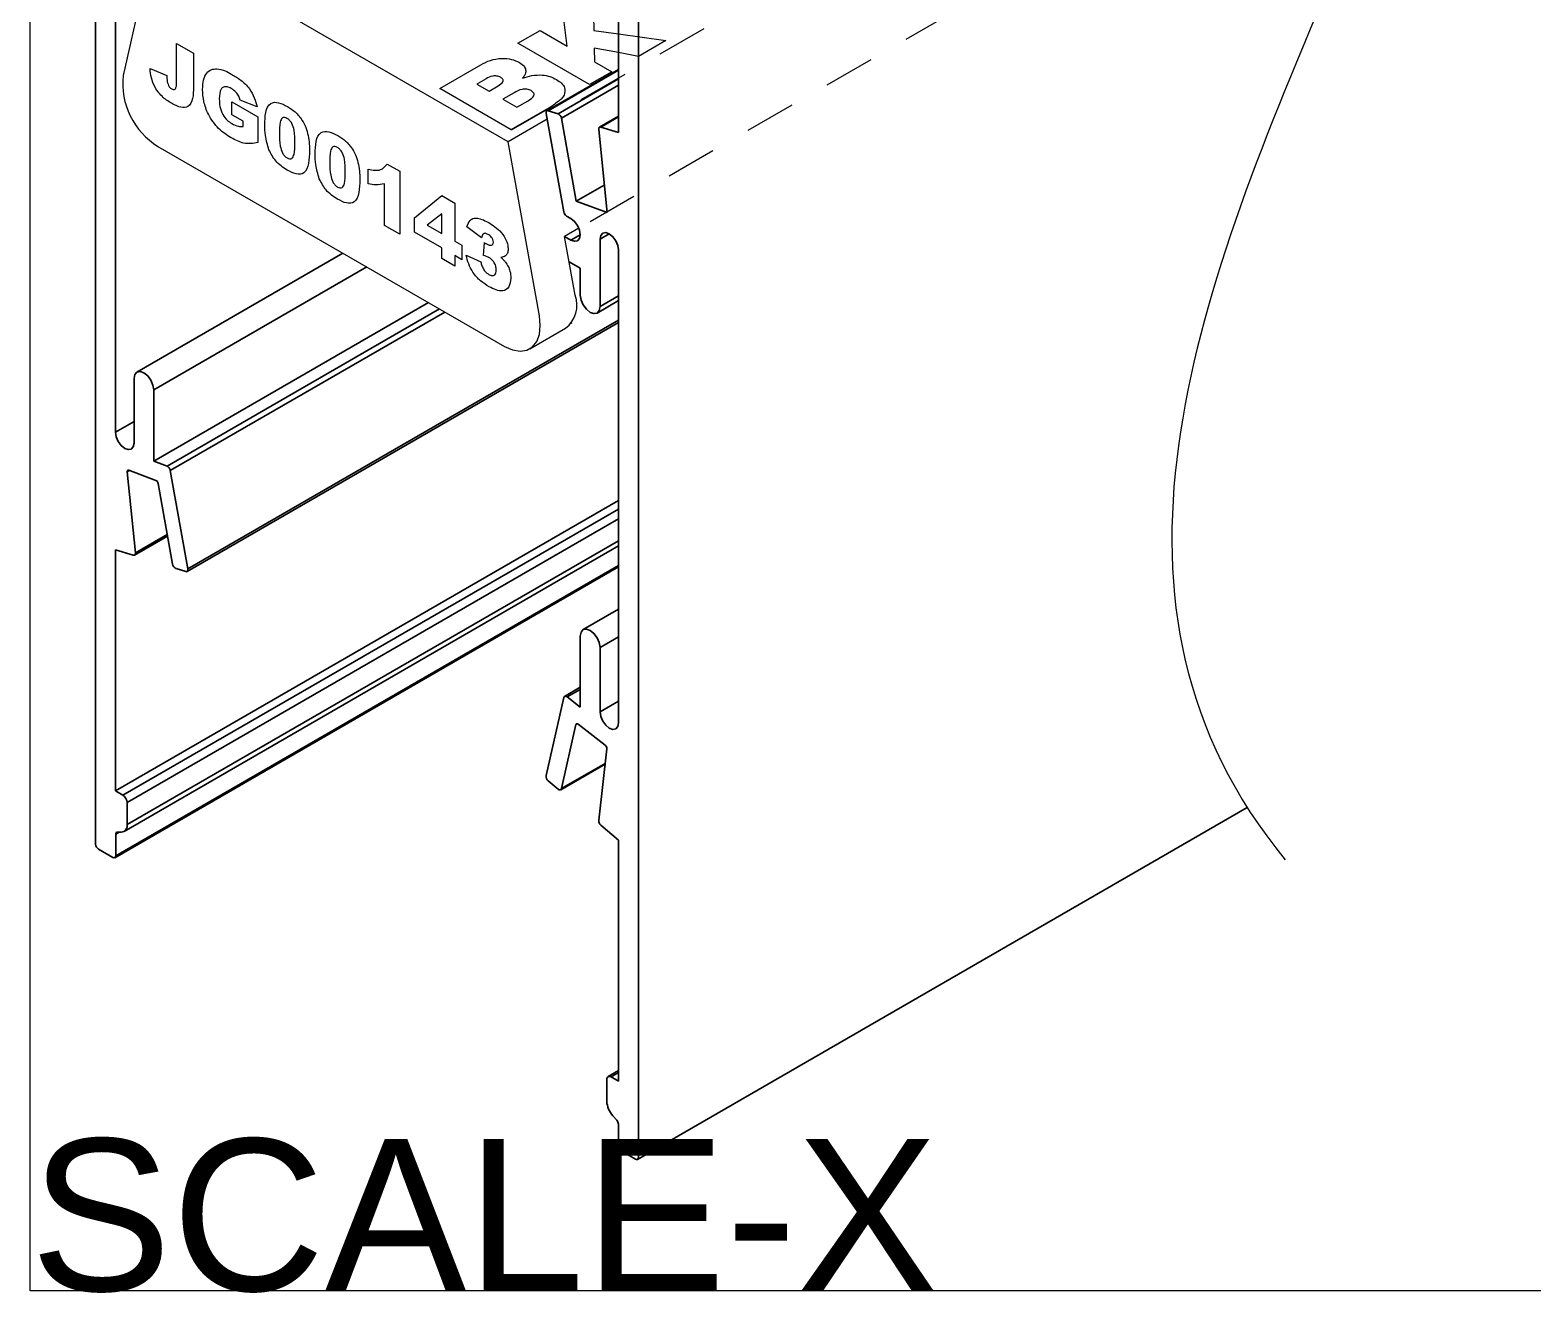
# Model space of a CAD drawing. Extents: x -1.2 to 11.7, y -13.3 to 0.
# Drawn here: x 0 to 3.71, y -13.314 to -10.196 of the extents above; entities that cross this region are included whole.
import ezdxf

# ---------------------------------------------------------------- set-up
doc = ezdxf.new("R2010")
doc.units = 0
doc.header["$LTSCALE"] = 0.5
doc.header["$MEASUREMENT"] = 0
doc.linetypes.add('HIDDEN', pattern=[0.375, 0.25, -0.125])
doc.layers.add('Dimension', color=10, linetype='CONTINUOUS')
doc.layers.add('Housing', color=150, linetype='CONTINUOUS')
doc.layers.add('Jig', color=41, linetype='CONTINUOUS', lineweight=13)
doc.layers.add('Text-Unprinted', color=131, linetype='CONTINUOUS', plot=False)
doc.styles.add('LSAD_Standard', font='arial.ttf')

msp = doc.modelspace()

# ---------------------------------------------------------------- linework, layer by layer
at = {"layer": 'Dimension', "transparency": 16777216}
msp.add_open_spline([(2.7389, -7.3014), (3.8872, -8.5595), (3.1675, -10.1033), (2.5841, -11.6177), (3.0987, -12.2446)], degree=3, dxfattribs=at)
at = {"layer": 'Housing', "lineweight": 30, "transparency": 16777216}
for p, q in [((0.1619, -8.8459), (0.1619, -12.2059)), ((1.5017, -12.9794), (1.5017, -9.6193)), ((1.453, -10.0018), (1.453, -10.4487)), ((0.2107, -11.1887), (0.2107, -10.0214)), ((1.453, -10.2926), (1.2759, -10.3949)), ((1.453, -10.2944), (1.2793, -10.3947)), ((1.453, -10.3158), (1.3034, -10.4022)), ((1.453, -10.3317), (1.3119, -10.4132)), ((1.2821, -10.3873), (1.1881, -10.4416)), ((1.274, -10.4014), (1.3175, -10.6445)), ((1.3034, -10.4022), (1.2793, -10.3947)), ((1.3485, -10.6181), (1.3119, -10.4132)), ((1.453, -10.4081), (1.4058, -10.4353)), ((1.453, -10.4098), (1.4092, -10.4351)), ((1.4038, -10.4409), (1.4244, -10.6464)), ((1.453, -10.4487), (1.4092, -10.4351)), ((1.4176, -10.5782), (1.3485, -10.6181)), ((1.4244, -10.6464), (1.3485, -10.6181)), ((1.3244, -10.6548), (1.3353, -10.6611)), ((1.3353, -10.7142), (1.3197, -10.7052)), ((1.3583, -10.7009), (1.3353, -10.7142)), ((1.43, -10.6988), (1.407, -10.7121)), ((1.407, -10.8785), (1.407, -10.7121)), ((0.7724, -10.7465), (0.2638, -11.0401)), ((1.453, -10.7386), (1.453, -11.9059)), ((0.8313, -10.7804), (0.3054, -11.084)), ((1.331, -10.768), (1.3583, -10.7838)), ((1.3583, -10.7838), (1.3583, -10.8504)), ((0.9837, -10.8684), (0.3054, -11.26)), ((1.3999, -10.8943), (1.453, -10.8636)), ((1.453, -10.852), (1.407, -10.8785)), ((1.0107, -10.884), (0.3381, -11.2722)), ((1.0242, -10.8918), (0.3462, -11.2831)), ((0.3878, -11.5324), (1.453, -10.9175)), ((1.453, -10.9121), (0.3897, -11.5259)), ((0.2566, -11.0559), (0.2566, -11.2152)), ((0.3054, -11.26), (0.3054, -11.084)), ((0.2566, -11.1622), (0.2107, -11.1887)), ((0.3381, -11.2722), (0.3054, -11.26)), ((0.2456, -11.2833), (0.2398, -11.2866)), ((0.2599, -11.4864), (0.2398, -11.2866)), ((0.2439, -11.2826), (0.3105, -11.3075)), ((0.3162, -11.3151), (0.3518, -11.5141)), ((0.3897, -11.5259), (0.3462, -11.2831)), ((1.453, -11.3568), (0.2107, -12.074)), ((1.453, -11.3783), (0.2293, -12.0847)), ((1.453, -11.4028), (0.2399, -12.1031)), ((1.453, -11.4569), (0.2399, -12.1572)), ((0.2579, -11.492), (0.3394, -11.4449)), ((0.3387, -11.4409), (0.2599, -11.4864)), ((0.2107, -11.4786), (0.2545, -11.4922)), ((0.2107, -12.074), (0.2107, -11.4786)), ((0.2322, -12.1742), (1.453, -11.4694)), ((0.2094, -12.2391), (1.453, -11.5211)), ((1.453, -11.5177), (0.2114, -12.2345)), ((0.3603, -11.5251), (0.3844, -11.5326)), ((1.453, -11.6255), (1.3654, -11.676)), ((1.3583, -11.6918), (1.3583, -11.8678)), ((1.453, -11.6934), (1.407, -11.72)), ((1.407, -11.8793), (1.407, -11.72)), ((1.3583, -11.8184), (1.3193, -11.8409)), ((1.3583, -11.8234), (1.3256, -11.8423)), ((1.3174, -11.8438), (1.274, -12.0364)), ((1.3583, -11.8678), (1.3256, -11.8423)), ((1.453, -11.8528), (1.407, -11.8793)), ((1.3512, -11.9084), (1.3475, -11.9105)), ((1.3119, -12.0684), (1.3475, -11.9105)), ((1.3532, -11.9094), (1.4198, -11.9615)), ((1.4239, -11.9701), (1.4038, -12.1467)), ((1.31, -12.0712), (1.4196, -12.0079)), ((1.4198, -12.0061), (1.3119, -12.0684)), ((1.2793, -12.0492), (1.3034, -12.0696)), ((0.2293, -12.0847), (0.2107, -12.074)), ((0.2399, -12.1572), (0.2399, -12.1031)), ((1.4997, -12.9839), (3.0048, -12.1151)), ((1.4092, -12.1588), (1.453, -12.1958)), ((0.22, -12.1758), (0.2114, -12.1808)), ((0.2114, -12.2345), (0.2114, -12.1808)), ((0.2154, -12.1757), (0.2251, -12.1759)), ((1.453, -12.1958), (1.453, -12.7912)), ((0.169, -12.2181), (0.2044, -12.2386)), ((1.4238, -12.7866), (1.4238, -12.8407)), ((1.453, -12.7646), (1.4269, -12.7797)), ((1.453, -12.7697), (1.4344, -12.7804)), ((1.453, -12.7912), (1.4344, -12.7804)), ((1.4386, -12.8765), (1.4483, -12.8874)), ((1.4523, -12.8971), (1.4523, -12.9508)), ((1.4593, -12.963), (1.4947, -12.9834))]:
    msp.add_line(p, q, dxfattribs=at)
at = {"layer": 'Housing', "lineweight": 30, "transparency": 16777216, "flags": 128}
for points in [[(1.2793, -10.3947), (1.278, -10.3944), (1.2768, -10.3945), (1.2757, -10.395), (1.2749, -10.3958), (1.2743, -10.3968), (1.2739, -10.3982), (1.2738, -10.3997), (1.274, -10.4014)], [(1.4092, -10.4351), (1.408, -10.4349), (1.4069, -10.4349), (1.4059, -10.4353), (1.405, -10.436), (1.4044, -10.4369), (1.4039, -10.438), (1.4037, -10.4394), (1.4038, -10.4409)], [(1.3353, -10.6611), (1.3441, -10.6682), (1.3515, -10.6783), (1.3565, -10.6897), (1.3583, -10.7009), (1.3565, -10.7101), (1.3515, -10.7158), (1.3441, -10.7172), (1.3353, -10.7142)], [(1.407, -10.7121), (1.4088, -10.7029), (1.4138, -10.6972), (1.4212, -10.6957), (1.43, -10.6988), (1.4388, -10.7059), (1.4463, -10.7159), (1.4512, -10.7274), (1.453, -10.7386)], [(1.3583, -10.8504), (1.3601, -10.8622), (1.3654, -10.8744), (1.3733, -10.8851), (1.3827, -10.8926), (1.392, -10.8958), (1.3999, -10.8943), (1.4052, -10.8882), (1.407, -10.8785)], [(0.3054, -11.084), (0.3035, -11.0722), (0.2983, -11.06), (0.2904, -11.0493), (0.281, -11.0418), (0.2717, -11.0386), (0.2638, -11.0401), (0.2585, -11.0462), (0.2566, -11.0559)], [(0.2566, -11.2152), (0.2549, -11.2244), (0.2499, -11.2301), (0.2425, -11.2316), (0.2337, -11.2285), (0.2249, -11.2214), (0.2174, -11.2114), (0.2124, -11.1999), (0.2107, -11.1887)], [(0.2398, -11.2866), (0.2398, -11.2855), (0.2399, -11.2845), (0.2403, -11.2837), (0.2408, -11.283), (0.2414, -11.2826), (0.2421, -11.2824), (0.243, -11.2824), (0.2439, -11.2826)], [(0.2545, -11.4922), (0.2557, -11.4924), (0.2568, -11.4924), (0.2578, -11.492), (0.2587, -11.4914), (0.2593, -11.4904), (0.2597, -11.4893), (0.2599, -11.4879), (0.2599, -11.4864)], [(0.3844, -11.5326), (0.3857, -11.5329), (0.3869, -11.5328), (0.388, -11.5323), (0.3888, -11.5315), (0.3894, -11.5305), (0.3898, -11.5291), (0.3899, -11.5276), (0.3897, -11.5259)], [(1.407, -11.72), (1.4052, -11.7081), (1.3999, -11.6959), (1.392, -11.6853), (1.3827, -11.6778), (1.3733, -11.6745), (1.3654, -11.676), (1.3601, -11.6821), (1.3583, -11.6918)], [(1.3256, -11.8423), (1.3242, -11.8414), (1.3229, -11.8408), (1.3216, -11.8405), (1.3204, -11.8405), (1.3194, -11.8409), (1.3185, -11.8416), (1.3179, -11.8426), (1.3174, -11.8438)], [(1.3475, -11.9105), (1.3478, -11.9096), (1.3482, -11.909), (1.3489, -11.9085), (1.3496, -11.9082), (1.3504, -11.9082), (1.3513, -11.9084), (1.3522, -11.9088), (1.3532, -11.9094)], [(1.453, -11.9059), (1.4512, -11.915), (1.4463, -11.9208), (1.4388, -11.9222), (1.43, -11.9192), (1.4212, -11.9121), (1.4138, -11.902), (1.4088, -11.8905), (1.407, -11.8793)], [(1.3034, -12.0696), (1.3048, -12.0706), (1.3062, -12.0713), (1.3075, -12.0716), (1.3087, -12.0716), (1.3098, -12.0713), (1.3107, -12.0706), (1.3114, -12.0696), (1.3119, -12.0684)]]:
    msp.add_lwpolyline(points, dxfattribs=at)
at = {"layer": 'Housing', "lineweight": 30, "transparency": 16777216}
for centre, radius, start, end in [((1.2974, -10.4155), 0.0146, 9.2058, 65.9555), ((1.3329, -10.6417), 0.0157, 190.4474, 237.0682), ((0.3316, -11.2856), 0.0149, 9.563, 63.8247), ((0.3059, -11.3169), 0.0104, 9.563, 63.8247), ((0.3662, -11.5118), 0.0146, 189.2058, 245.9555), ((1.4133, -11.9698), 0.0106, 358.2669, 51.8575), ((1.2885, -12.0379), 0.0146, 174.0461, 230.793), ((0.2168, -12.1041), 0.0231, 2.6073, 57.3916), ((0.2242, -12.16), 0.0159, 273.198, 10.0387), ((1.4189, -12.1472), 0.0151, 178.2494, 230.1244), ((0.1773, -12.2052), 0.0154, 182.6077, 237.3659), ((0.2157, -12.18), 0.0043, 93.198, 190.0387), ((0.2071, -12.2352), 0.00437, 230.7967, 9.214), ((1.4303, -12.7855), 0.00655, 50.7942, 189.212), ((1.4811, -12.8379), 0.0574, 182.7706, 222.1811), ((1.4368, -12.8978), 0.0155, 2.7706, 42.1811), ((1.4676, -12.9501), 0.0154, 182.6055, 237.3945), ((1.4974, -12.9801), 0.00437, 230.7967, 9.214)]:
    msp.add_arc(centre, radius, start, end, dxfattribs=at)
at = {"layer": 'Jig', "linetype": 'HIDDEN', "lineweight": 25, "transparency": 16777216}
for p, q in [((2.8322, -9.518), (1.2766, -10.416)), ((2.2703, -10.1564), (1.3545, -10.6851)), ((1.453, -10.2051), (1.5692, -10.2216)), ((1.5692, -10.2216), (1.5019, -10.2605)), ((1.5019, -10.2605), (1.453, -10.2513))]:
    msp.add_line(p, q, dxfattribs=at)
at = {"layer": 'Jig', "linetype": 'Continuous', "lineweight": 25, "transparency": 16777216}
for p, q in [((0.3066, -9.9672), (0.2295, -10.308)), ((1.1803, -10.4716), (0.3066, -9.9672)), ((1.3901, -10.1209), (1.3917, -10.1964)), ((1.3261, -10.235), (1.3169, -10.1632)), ((1.2042, -10.2282), (1.2593, -10.1964)), ((1.2593, -10.1964), (1.3261, -10.235)), ((1.3917, -10.1964), (1.453, -10.2051)), ((0.3619, -10.2284), (0.4033, -10.2523)), ((0.3619, -10.3223), (0.3619, -10.2284)), ((1.3809, -10.3303), (1.2042, -10.2282)), ((0.4033, -10.2523), (0.4033, -10.3354)), ((1.3926, -10.24), (1.3933, -10.2738)), ((1.453, -10.2513), (1.3926, -10.24)), ((1.3933, -10.2738), (1.436, -10.2985)), ((0.2963, -10.2906), (0.3377, -10.3081)), ((1.0113, -10.3396), (1.1127, -10.2811)), ((1.436, -10.2985), (1.3809, -10.3303)), ((1.1881, -10.4416), (1.0113, -10.3396)), ((1.1257, -10.3159), (1.1031, -10.329)), ((1.1031, -10.329), (1.133, -10.3462)), ((1.133, -10.3462), (1.1553, -10.3333)), ((1.1948, -10.3503), (1.1674, -10.3661)), ((0.4983, -10.3729), (0.5622, -10.4098)), ((0.4983, -10.4048), (0.4983, -10.3729)), ((0.5605, -10.3855), (0.519, -10.3689)), ((1.1674, -10.3661), (1.2019, -10.386)), ((1.2019, -10.386), (1.2293, -10.3701)), ((0.5259, -10.4208), (0.4983, -10.4048)), ((0.5259, -10.4336), (0.5259, -10.4208)), ((0.5622, -10.4098), (0.5622, -10.4731)), ((1.2766, -10.416), (1.1803, -10.4716)), ((0.3157, -10.4828), (1.1713, -10.9767)), ((1.2574, -10.9014), (1.1803, -10.4716)), ((0.8816, -10.5264), (0.9126, -10.5443)), ((0.835, -10.5752), (0.835, -10.5393)), ((0.9126, -10.5443), (0.9126, -10.6998)), ((0.8747, -10.6779), (0.8747, -10.5753)), ((0.9489, -10.6592), (1.0162, -10.6041)), ((1.0162, -10.6041), (1.049, -10.6231)), ((1.049, -10.6231), (1.049, -10.7168)), ((0.9126, -10.6998), (0.8747, -10.6779)), ((0.9489, -10.6948), (0.9489, -10.6592)), ((1.0162, -10.6496), (0.9807, -10.6773)), ((0.9807, -10.6773), (1.0162, -10.6978)), ((1.0162, -10.6978), (1.0162, -10.6496)), ((1.1146, -10.7088), (1.0784, -10.6815)), ((1.0162, -10.7337), (0.9489, -10.6948)), ((1.049, -10.7168), (1.0663, -10.7267)), ((1.1198, -10.752), (1.1217, -10.7204)), ((1.3545, -10.6851), (1.3197, -10.7052)), ((1.3458, -10.8504), (1.3197, -10.7052)), ((1.0162, -10.7596), (1.0162, -10.7337)), ((1.049, -10.7526), (1.049, -10.7786)), ((1.0663, -10.7626), (1.049, -10.7526)), ((1.0663, -10.7267), (1.0663, -10.7626)), ((1.0767, -10.7516), (1.1129, -10.7676)), ((1.049, -10.7786), (1.0162, -10.7596)), ((1.2338, -10.9829), (1.3221, -10.9319)), ((1.3371, -10.9192), (1.335, -10.9205))]:
    msp.add_line(p, q, dxfattribs=at)
at = {"layer": 'Jig', "linetype": 'Continuous', "lineweight": 25, "transparency": 16777216, "flags": 128}
msp.add_lwpolyline([(1.1713, -10.9767), (1.191, -10.9855), (1.2097, -10.9887), (1.2264, -10.9862), (1.2404, -10.9781), (1.251, -10.9648), (1.2575, -10.9469), (1.2596, -10.9254), (1.2574, -10.9014)], dxfattribs=at)
at = {"layer": 'Jig', "linetype": 'Continuous', "lineweight": 25, "transparency": 16777216}
for centre, radius, start, end in [((0.4115, -10.3269), 0.1829, 174.0635, 238.409), ((1.2774, -10.8747), 0.0726, 308.0545, 19.6097)]:
    msp.add_arc(centre, radius, start, end, dxfattribs=at)
for points, knots in [([(1.1127, -10.2811), (1.1202, -10.2772), (1.1351, -10.2694), (1.1628, -10.2646), (1.1893, -10.2668), (1.2017, -10.2725), (1.2079, -10.2754)], [0, 0, 0, 0, 0.280855, 0.560066, 0.780046, 1, 1, 1, 1]), ([(1.2079, -10.2754), (1.2128, -10.2789), (1.2216, -10.285), (1.2232, -10.2928), (1.2239, -10.2963)], [0, 0, 0, 0, 0.559379, 1, 1, 1, 1]), ([(0.3518, -10.378), (0.344, -10.3733), (0.3284, -10.3638), (0.3085, -10.3395), (0.2986, -10.3129), (0.2971, -10.2981), (0.2963, -10.2906)], [0, 0, 0, 0, 0.281117, 0.559201, 0.779125, 1, 1, 1, 1]), ([(0.3377, -10.3081), (0.3378, -10.313), (0.3379, -10.3197), (0.3403, -10.3293), (0.3425, -10.3334), (0.3436, -10.3354)], [0, 0, 0, 0, 0.560463, 0.780387, 1, 1, 1, 1]), ([(0.4258, -10.342), (0.4262, -10.3341), (0.427, -10.3183), (0.4349, -10.3016), (0.4468, -10.2922), (0.4565, -10.2915), (0.4613, -10.2912)], [0, 0, 0, 0, 0.280211, 0.559917, 0.779905, 1, 1, 1, 1]), ([(0.4613, -10.2912), (0.468, -10.2925), (0.4799, -10.2948), (0.4925, -10.3018), (0.498, -10.305)], [0, 0, 0, 0, 0.559191, 1, 1, 1, 1]), ([(0.498, -10.305), (0.5055, -10.3094), (0.5205, -10.3183), (0.5411, -10.338), (0.5546, -10.3628), (0.5585, -10.3779), (0.5605, -10.3855)], [0, 0, 0, 0, 0.28108, 0.559955, 0.77962, 1, 1, 1, 1]), ([(1.1614, -10.3122), (1.1586, -10.311), (1.1545, -10.3091), (1.1476, -10.3085), (1.1373, -10.3095), (1.1309, -10.3131), (1.1257, -10.3159)], [0, 0, 0, 0, 0.24937, 0.374958, 0.500628, 1, 1, 1, 1]), ([(1.1553, -10.3333), (1.1604, -10.3303), (1.1668, -10.3265), (1.1683, -10.3203), (1.1671, -10.3162), (1.1637, -10.3138), (1.1614, -10.3122)], [0, 0, 0, 0, 0.499034, 0.624473, 0.750181, 1, 1, 1, 1]), ([(1.2239, -10.2963), (1.2234, -10.2998), (1.2226, -10.3061), (1.2178, -10.3118), (1.2157, -10.3142)], [0, 0, 0, 0, 0.559166, 1, 1, 1, 1]), ([(1.2157, -10.3142), (1.2233, -10.3118), (1.2383, -10.307), (1.263, -10.3057), (1.2842, -10.31), (1.2944, -10.3152), (1.2995, -10.3177)], [0, 0, 0, 0, 0.2805952, 0.559686, 0.7796381, 1, 1, 1, 1]), ([(0.3436, -10.3354), (0.3447, -10.3367), (0.3466, -10.339), (0.3488, -10.3404), (0.3497, -10.341)], [0, 0, 0, 0, 0.558574, 1, 1, 1, 1]), ([(0.3497, -10.341), (0.3509, -10.3416), (0.3533, -10.3428), (0.3566, -10.3427), (0.359, -10.3409), (0.3617, -10.3348), (0.3618, -10.3279), (0.3619, -10.3223)], [0, 0, 0, 0, 0.125188, 0.250262, 0.375294, 0.500376, 1, 1, 1, 1]), ([(0.4033, -10.3354), (0.4033, -10.3455), (0.4033, -10.3656), (0.3927, -10.3865), (0.3724, -10.3884), (0.3587, -10.3815), (0.3518, -10.378)], [0, 0, 0, 0, 0.281949, 0.559062, 0.779066, 1, 1, 1, 1]), ([(0.4962, -10.4614), (0.4857, -10.4548), (0.4648, -10.4415), (0.4398, -10.4067), (0.4276, -10.3714), (0.4264, -10.3518), (0.4258, -10.342)], [0, 0, 0, 0, 0.280719, 0.558955, 0.779217, 1, 1, 1, 1]), ([(0.4962, -10.3398), (0.4929, -10.3382), (0.4863, -10.3349), (0.4774, -10.3355), (0.4682, -10.3436), (0.4676, -10.3564), (0.4672, -10.3654)], [0, 0, 0, 0, 0.1872244, 0.3740811, 0.5609287, 1, 1, 1, 1]), ([(0.519, -10.3689), (0.5179, -10.3654), (0.5156, -10.3585), (0.5074, -10.3472), (0.5004, -10.3426), (0.4962, -10.3398)], [0, 0, 0, 0, 0.280179, 0.560308, 1, 1, 1, 1]), ([(1.2369, -10.3452), (1.2336, -10.3438), (1.2287, -10.3416), (1.2204, -10.3413), (1.2084, -10.3427), (1.2008, -10.3469), (1.1948, -10.3503)], [0, 0, 0, 0, 0.248884, 0.374616, 0.500146, 1, 1, 1, 1]), ([(1.2293, -10.3701), (1.2352, -10.3665), (1.2426, -10.362), (1.2446, -10.3548), (1.2435, -10.35), (1.2395, -10.3471), (1.2369, -10.3452)], [0, 0, 0, 0, 0.498979, 0.624624, 0.750362, 1, 1, 1, 1]), ([(1.2995, -10.3177), (1.304, -10.3207), (1.3129, -10.3267), (1.3221, -10.3401), (1.3201, -10.3502), (1.3188, -10.3564)], [0, 0, 0, 0, 0.2808725, 0.5615723, 1, 1, 1, 1]), ([(0.4672, -10.3654), (0.4674, -10.3715), (0.4678, -10.3837), (0.4739, -10.4033), (0.4859, -10.4186), (0.4941, -10.424), (0.4982, -10.4267)], [0, 0, 0, 0, 0.281347, 0.55981, 0.779436, 1, 1, 1, 1]), ([(0.5794, -10.4301), (0.5797, -10.4193), (0.5803, -10.3979), (0.5907, -10.374), (0.6133, -10.3729), (0.6281, -10.3805), (0.6356, -10.3844)], [0, 0, 0, 0, 0.281491, 0.559748, 0.77913, 1, 1, 1, 1]), ([(0.6356, -10.3844), (0.642, -10.3884), (0.6548, -10.3964), (0.671, -10.4155), (0.6817, -10.4365), (0.6847, -10.4493), (0.6862, -10.4557)], [0, 0, 0, 0, 0.280475, 0.559565, 0.779641, 1, 1, 1, 1]), ([(1.3041, -10.3718), (1.3002, -10.3748), (1.2932, -10.3801), (1.2855, -10.3851), (1.2821, -10.3873)], [0, 0, 0, 0, 0.560095, 1, 1, 1, 1]), ([(1.3188, -10.3564), (1.3167, -10.3595), (1.313, -10.365), (1.3068, -10.3697), (1.3041, -10.3718)], [0, 0, 0, 0, 0.559347, 1, 1, 1, 1]), ([(0.6343, -10.4136), (0.6322, -10.4125), (0.6279, -10.4105), (0.6206, -10.4125), (0.6159, -10.427), (0.6158, -10.4417), (0.6157, -10.4515)], [0, 0, 0, 0, 0.124946, 0.249602, 0.498188, 1, 1, 1, 1]), ([(0.6537, -10.4745), (0.6537, -10.4644), (0.6536, -10.4492), (0.6484, -10.4286), (0.641, -10.4181), (0.6366, -10.4151), (0.6343, -10.4136)], [0, 0, 0, 0, 0.501886, 0.750349, 0.87506, 1, 1, 1, 1]), ([(0.5622, -10.4731), (0.5509, -10.4754), (0.5309, -10.4794), (0.5068, -10.4669), (0.4962, -10.4614)], [0, 0, 0, 0, 0.559753, 1, 1, 1, 1]), ([(0.4982, -10.4267), (0.5037, -10.4292), (0.5134, -10.4338), (0.5221, -10.4337), (0.5259, -10.4336)], [0, 0, 0, 0, 0.559082, 1, 1, 1, 1]), ([(0.5898, -10.4913), (0.5862, -10.4794), (0.5799, -10.4579), (0.5796, -10.4386), (0.5794, -10.4301)], [0, 0, 0, 0, 0.5584988, 1, 1, 1, 1]), ([(0.6157, -10.4515), (0.6158, -10.4615), (0.6158, -10.4764), (0.6211, -10.4963), (0.6281, -10.5068), (0.6324, -10.5099), (0.6346, -10.5114)], [0, 0, 0, 0, 0.501746, 0.750424, 0.875172, 1, 1, 1, 1]), ([(0.6862, -10.4557), (0.6874, -10.4629), (0.6896, -10.4759), (0.6898, -10.488), (0.6899, -10.4933)], [0, 0, 0, 0, 0.559915, 1, 1, 1, 1]), ([(0.7037, -10.5019), (0.704, -10.4911), (0.7046, -10.4697), (0.715, -10.4457), (0.7376, -10.4446), (0.7524, -10.4523), (0.7599, -10.4561)], [0, 0, 0, 0, 0.281491, 0.559748, 0.77913, 1, 1, 1, 1]), ([(0.7599, -10.4561), (0.7663, -10.4601), (0.7791, -10.4681), (0.7953, -10.4872), (0.806, -10.5082), (0.809, -10.521), (0.8105, -10.5274)], [0, 0, 0, 0, 0.280475, 0.559565, 0.779641, 1, 1, 1, 1]), ([(0.6346, -10.5413), (0.6246, -10.5348), (0.6066, -10.5233), (0.5949, -10.5011), (0.5898, -10.4913)], [0, 0, 0, 0, 0.5601778, 1, 1, 1, 1]), ([(0.6346, -10.5114), (0.6367, -10.5124), (0.641, -10.5143), (0.6464, -10.513), (0.6498, -10.5087), (0.6537, -10.4968), (0.6537, -10.4845), (0.6537, -10.4745)], [0, 0, 0, 0, 0.124746, 0.249408, 0.374355, 0.499578, 1, 1, 1, 1]), ([(0.6899, -10.4933), (0.6896, -10.5041), (0.6889, -10.5256), (0.6796, -10.5508), (0.6572, -10.5531), (0.6422, -10.5453), (0.6346, -10.5413)], [0, 0, 0, 0, 0.281463, 0.560518, 0.779202, 1, 1, 1, 1]), ([(0.7586, -10.4853), (0.7565, -10.4843), (0.7522, -10.4822), (0.7449, -10.4842), (0.7402, -10.4987), (0.7401, -10.5134), (0.74, -10.5232)], [0, 0, 0, 0, 0.124946, 0.249602, 0.498188, 1, 1, 1, 1]), ([(0.778, -10.5463), (0.778, -10.5361), (0.7779, -10.5209), (0.7727, -10.5004), (0.7653, -10.4899), (0.7609, -10.4868), (0.7586, -10.4853)], [0, 0, 0, 0, 0.5018863, 0.7503493, 0.8750599, 1, 1, 1, 1]), ([(0.7141, -10.5631), (0.7105, -10.5511), (0.7042, -10.5297), (0.7039, -10.5104), (0.7037, -10.5019)], [0, 0, 0, 0, 0.5584988, 1, 1, 1, 1]), ([(0.74, -10.5232), (0.7401, -10.5332), (0.7401, -10.5481), (0.7454, -10.5681), (0.7524, -10.5786), (0.7567, -10.5816), (0.7589, -10.5831)], [0, 0, 0, 0, 0.501746, 0.750424, 0.875172, 1, 1, 1, 1]), ([(0.8105, -10.5274), (0.8117, -10.5347), (0.8139, -10.5477), (0.8141, -10.5598), (0.8142, -10.5651)], [0, 0, 0, 0, 0.559915, 1, 1, 1, 1]), ([(0.835, -10.5393), (0.8458, -10.5414), (0.8653, -10.545), (0.8766, -10.5321), (0.8816, -10.5264)], [0, 0, 0, 0, 0.560669, 1, 1, 1, 1]), ([(0.7589, -10.6131), (0.7489, -10.6066), (0.7309, -10.595), (0.7192, -10.5728), (0.7141, -10.5631)], [0, 0, 0, 0, 0.560178, 1, 1, 1, 1]), ([(0.7589, -10.5831), (0.761, -10.5841), (0.7653, -10.5861), (0.7707, -10.5847), (0.7741, -10.5805), (0.778, -10.5686), (0.778, -10.5562), (0.778, -10.5463)], [0, 0, 0, 0, 0.1247458, 0.2494076, 0.3743553, 0.4995779, 1, 1, 1, 1]), ([(0.8142, -10.5651), (0.8139, -10.5759), (0.8132, -10.5974), (0.8039, -10.6226), (0.7815, -10.6249), (0.7665, -10.617), (0.7589, -10.6131)], [0, 0, 0, 0, 0.281463, 0.560518, 0.779202, 1, 1, 1, 1]), ([(0.8747, -10.5753), (0.8678, -10.5768), (0.8555, -10.5795), (0.8412, -10.5765), (0.835, -10.5752)], [0, 0, 0, 0, 0.5596478, 1, 1, 1, 1]), ([(1.0784, -10.6815), (1.0805, -10.6756), (1.0848, -10.6639), (1.1033, -10.6564), (1.1202, -10.6649), (1.1306, -10.6701)], [0, 0, 0, 0, 0.28062, 0.560283, 1, 1, 1, 1]), ([(1.1306, -10.6701), (1.142, -10.6772), (1.1592, -10.6878), (1.1747, -10.7119), (1.1796, -10.7265), (1.18, -10.7332), (1.1802, -10.7365)], [0, 0, 0, 0, 0.4996021, 0.7489159, 0.8744021, 1, 1, 1, 1]), ([(1.1306, -10.7), (1.1282, -10.6989), (1.1236, -10.6966), (1.1167, -10.6989), (1.1154, -10.705), (1.1146, -10.7088)], [0, 0, 0, 0, 0.280772, 0.559835, 1, 1, 1, 1]), ([(1.1217, -10.7204), (1.1226, -10.7211), (1.1243, -10.7222), (1.1259, -10.7232), (1.1266, -10.7237)], [0, 0, 0, 0, 0.56001, 1, 1, 1, 1]), ([(1.1266, -10.7237), (1.1288, -10.7248), (1.1332, -10.727), (1.1387, -10.7271), (1.1431, -10.7251), (1.1437, -10.7215), (1.144, -10.7197)], [0, 0, 0, 0, 0.280852, 0.561244, 0.781313, 1, 1, 1, 1]), ([(1.144, -10.7197), (1.1437, -10.7175), (1.1432, -10.7131), (1.138, -10.705), (1.1334, -10.7019), (1.1306, -10.7)], [0, 0, 0, 0, 0.279385, 0.559595, 1, 1, 1, 1]), ([(1.1332, -10.8292), (1.1262, -10.8249), (1.1121, -10.8164), (1.0937, -10.7961), (1.082, -10.7728), (1.0784, -10.7587), (1.0767, -10.7516)], [0, 0, 0, 0, 0.280751, 0.559609, 0.77946, 1, 1, 1, 1]), ([(1.1324, -10.7569), (1.13, -10.7557), (1.1258, -10.7537), (1.1216, -10.7525), (1.1198, -10.752)], [0, 0, 0, 0, 0.5597328, 1, 1, 1, 1]), ([(1.1509, -10.7882), (1.1507, -10.7849), (1.1503, -10.7784), (1.1453, -10.7683), (1.1388, -10.761), (1.1345, -10.7583), (1.1324, -10.7569)], [0, 0, 0, 0, 0.280257, 0.558794, 0.779102, 1, 1, 1, 1]), ([(1.1802, -10.7365), (1.1799, -10.74), (1.1793, -10.747), (1.1731, -10.7549), (1.1662, -10.7561), (1.162, -10.7568)], [0, 0, 0, 0, 0.280047, 0.560109, 1, 1, 1, 1]), ([(1.162, -10.7568), (1.1643, -10.7588), (1.1683, -10.7623), (1.1719, -10.7667), (1.1735, -10.7687)], [0, 0, 0, 0, 0.560214, 1, 1, 1, 1]), ([(1.1129, -10.7676), (1.1136, -10.771), (1.1151, -10.7778), (1.1197, -10.7876), (1.1262, -10.7947), (1.1304, -10.7974), (1.1325, -10.7988)], [0, 0, 0, 0, 0.280762, 0.559247, 0.779378, 1, 1, 1, 1]), ([(1.1325, -10.7988), (1.1352, -10.8001), (1.1407, -10.8026), (1.147, -10.8006), (1.1505, -10.7954), (1.1507, -10.7906), (1.1509, -10.7882)], [0, 0, 0, 0, 0.279865, 0.559267, 0.779494, 1, 1, 1, 1]), ([(1.1735, -10.7687), (1.1759, -10.7721), (1.1806, -10.779), (1.1861, -10.7931), (1.1868, -10.8023), (1.1872, -10.8079)], [0, 0, 0, 0, 0.280284, 0.560625, 1, 1, 1, 1]), ([(1.1872, -10.8079), (1.1861, -10.8159), (1.1839, -10.8317), (1.1689, -10.8414), (1.1507, -10.8385), (1.1391, -10.8323), (1.1332, -10.8292)], [0, 0, 0, 0, 0.279494, 0.558256, 0.778709, 1, 1, 1, 1])]:
    msp.add_open_spline(points, degree=3, knots=knots, dxfattribs=at)
at = {"layer": 'Text-Unprinted', "ltscale": 0.5, "transparency": 16777216}
msp.add_lwpolyline([(0, 0), (11.4553, 0), (11.4553, -13.3084), (0, -13.3084)], close=True, dxfattribs=at)

# ---------------------------------------------------------------- texts
at = {"layer": 'Text-Unprinted', "ltscale": 0.5, "transparency": 16777216, "style": 'LSAD_Standard'}
msp.add_attdef('SCALE-X', (0, -13.3084), 'XEffectiveScaleFactor', height=0.375, dxfattribs=at)

doc.saveas('drawing.dxf')
